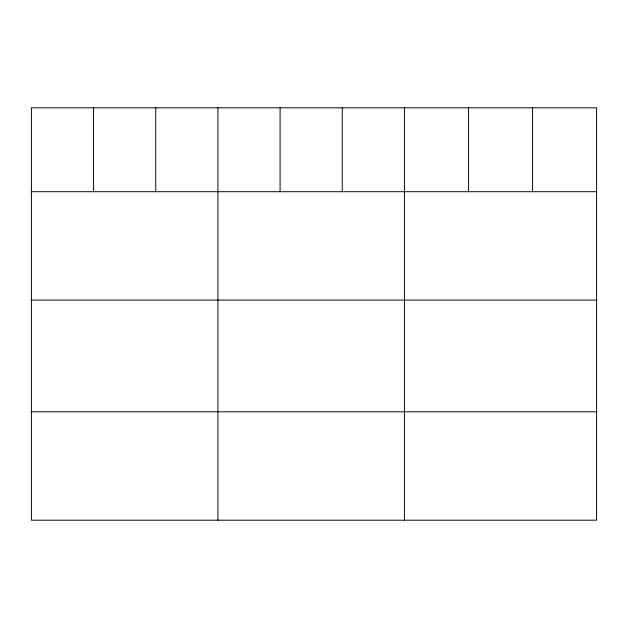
<?xml version="1.0" encoding="UTF-8"?>
<svg xmlns="http://www.w3.org/2000/svg" width="628" height="628" viewBox="0 0 628 628"><rect width="100%" height="100%" fill="white"/><g stroke="black" fill="none" stroke-linecap="round" stroke-linejoin="round"><path stroke-width="0.94" d="M596.6 191.705L596.6 520.188L31.4 520.188L31.4 107.812L596.6 107.812L596.6 191.705L31.4 191.705M31.4 300.106L596.6 300.106M31.4 411.787L596.6 411.787M532.544 107.812L532.544 191.705M468.488 107.812L468.488 191.705M404.432 107.812L404.432 520.188M342.26 107.812L342.26 191.705M280.088 107.812L280.088 191.705M217.916 107.812L217.916 520.188M155.744 107.812L155.744 191.705M93.572 107.812L93.572 191.705"/></g></svg>
